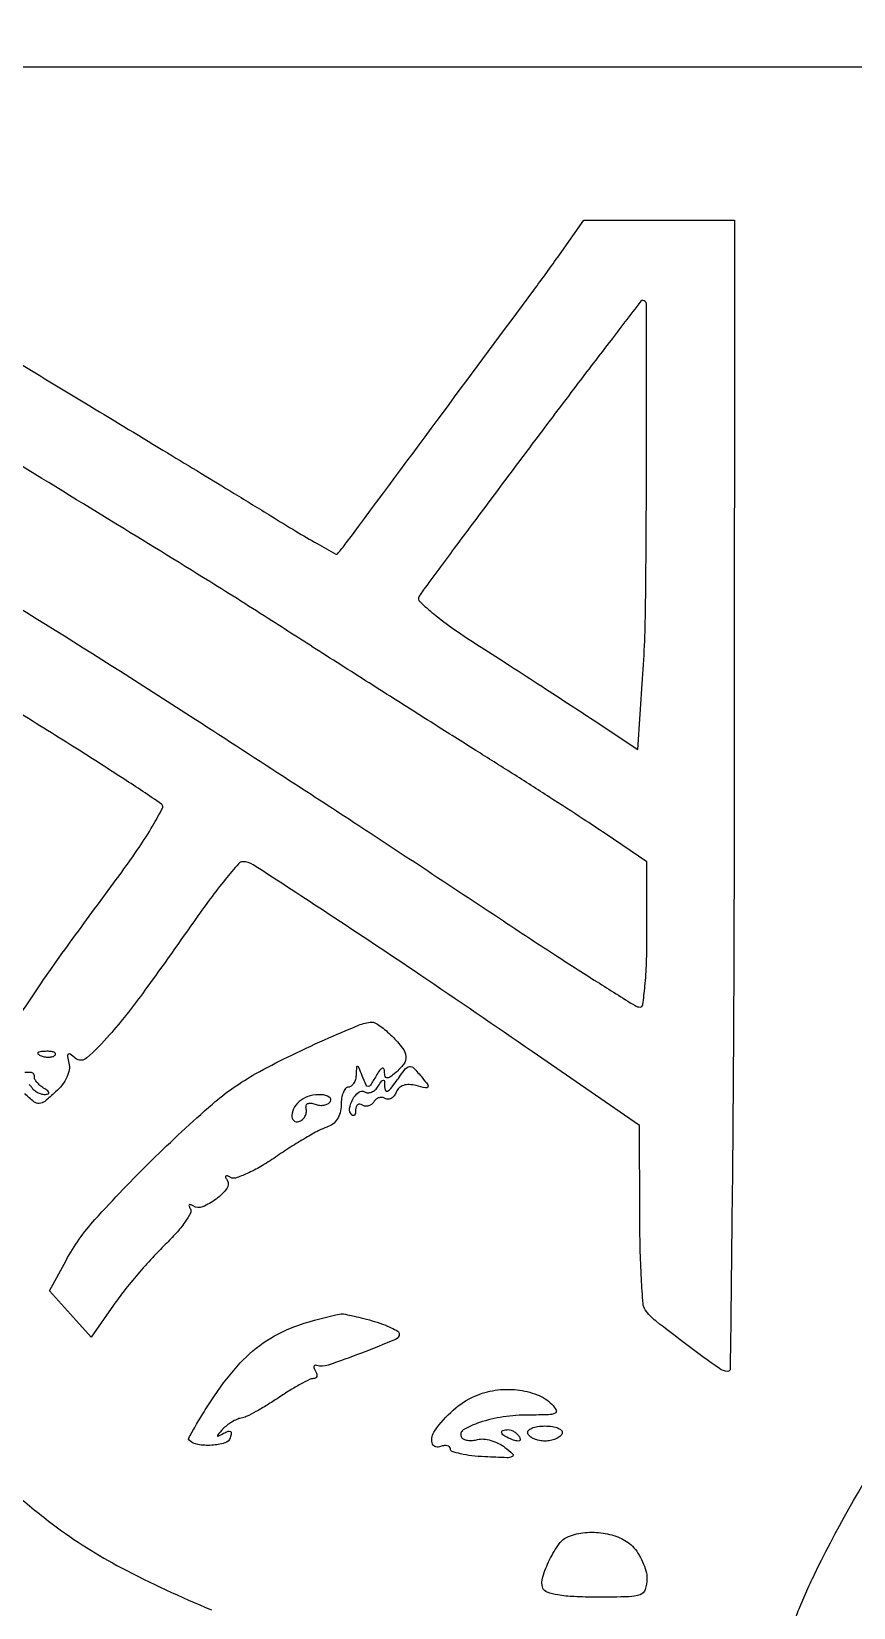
# Model space of a CAD drawing. Extents: x 123 to 893, y 112 to 937.
# Drawn here: x 667.5 to 780.4, y 436.6 to 652.9 of the extents above; entities that cross this region are included whole.
import ezdxf

# ---------------------------------------------------------------- set-up
doc = ezdxf.new("R2010")
doc.units = 0

msp = doc.modelspace()

# ---------------------------------------------------------------- linework, layer by layer
for points in [[(505, 723), (505.013655, 624.25, 0.000571), (505.06234, 586.230152, 0.000921), (505.200423, 553.846875, 0.000132), (505.38367, 525.076146, 0.063888), (505.630286, 523.25, 0.077982), (506.147819, 522.083228, 0.144438), (506.926697, 521.412716, 0.088454), (508.224277, 521.08494, 0.017747), (510.616631, 521, 0.016086), (512.298042, 521.054108, 0.026141), (513.716903, 521.220312, 0.024109), (514.785852, 521.456084, 0.332777), (515.015378, 521.75, 0.004505), (515.022414, 522.362296, 0.000001), (515.095159, 551.728108, 0.000021), (515.174312, 584.257832, 0.000013), (515.265378, 622.749944), (515.5, 722.999887)], [(664.5, 608.15341, -0.000361), (675.487754, 601.527152, -0.000391), (686.175695, 595.059736, -0.000368), (695.329557, 589.501601, -0.001906), (700.374706, 586.406753, 0.003434), (703.795825, 584.322497, 0.00567), (706.717394, 582.614727, 0.001307), (709.273095, 581.168281, 0.355182), (709.504484, 581.208039, 0.019783), (710.716166, 582.711005, 0.000074), (724.044974, 600.658008, 0.000237), (736.463786, 617.401488, 0.005402), (739.975912, 622.25), (743.33904, 627), (753.689794, 627), (764.040548, 627), (763.975882, 548, -0.000963), (763.892751, 517.707411, -0.001606), (763.691744, 492.20625, -0.000104), (763.43318, 469.32995, -0.410846), (763.099411, 469, -0.157354), (761.943707, 469.372942, -0.003997), (757.459865, 472.657925, -0.006533), (753.211533, 475.910031, -0.0743), (751.765313, 477.443718, -0.133965), (751.471674, 478.270185, -0.004537), (751.241942, 481.747711, -0.008268), (751.074492, 485.894645, -0.00564), (751.015313, 490.61232), (751, 502.724639), (736.25, 512.888109, 0.001963), (720.813537, 523.435446, 0.003801), (708.375319, 531.725445, 0.001107), (697.931613, 538.538993, 0.150229), (696.5, 538.946977, 0.213049), (695.91335, 538.670487, 0.006216), (694.108772, 536.519799, 0.011474), (692.03457, 533.862259, 0.007534), (689.763904, 530.713184, -0.004983), (682.71894, 520.837032, -0.021327), (678.214706, 515.177665, -0.031481), (675.104613, 512.020073, -0.37149), (673.511624, 511.990353, 0.021156), (672.812527, 512.522271, 0.333063), (672.530842, 512.512436, 0.277012), (672.424197, 512.222451, 0.016931), (672.63571, 511.285047, -0.109347), (672.6694, 510.397687, -0.063729), (672.345919, 509.377905, -0.055318), (671.708374, 508.326221, -0.043548), (670.807035, 507.344111, -0.015359), (669.30526, 506.051987, -0.157786), (668.550649, 505.762083, -0.186184), (667.830023, 505.996384, -0.023024), (666.575035, 507.116215, -0.027408)], [(648.667778, 584.162625, -0.009418), (689.960687, 558.533515, -0.000376), (702.94097, 550.120525, -0.000965), (712.313464, 544.010114, -0.001055), (721.171874, 538.183735, -0.000535), (732.298199, 530.814918, 0.002304), (739.189304, 526.286026, 0.003635), (745.147768, 522.470632, 0.000954), (750.368239, 519.19496, 0.14053), (751.048199, 519, 0.375838), (751.43679, 519.340141, 0.009383), (751.726116, 521.866812, 0.015267), (751.933376, 525.065011, 0.008546), (752, 528.962739), (752, 538.925478), (746.25, 542.815549, 0.004483), (743.244671, 544.809712, 0.001369), (738.664062, 547.772506, 0.001371), (733.515973, 551.062481, 0.001498), (728.5, 554.227641, -0.001049), (722.770962, 557.835564, -0.000483), (715.325, 562.556653, -0.000478), (707.502664, 567.537486, -0.000663), (700.5, 572.018888, 0.00399), (691.973255, 577.396003, 0.0011), (678.478125, 585.715501, 0.001111), (663.147642, 595.073181, 0.001161)], [(665.644319, 517.551928, -0.002559), (668.58309, 521.913632, -0.005266), (670.936419, 525.291139, -0.003376), (673.932976, 529.437152, -0.000533), (679.886514, 537.540229, 0.009845), (682.268392, 540.91193, 0.016368), (684.123959, 543.854528, 0.010292), (685.482051, 546.286516, 0.380411), (685.343564, 546.856613, 0.007859), (680.182946, 550.310165, 0.002985), (672.879908, 554.971373, 0.002797), (664.415419, 560.237117, 0.002419)], [(667.180937, 508.38257, -0.070897), (667.5, 508, 0.075854), (667.824567, 507.618541, 0.054031), (668.286338, 507.298248, 0.053889), (668.807626, 507.083483, 0.074131), (669.309017, 507.015313, 0.051678), (669.771243, 507.06923, 0.398675), (669.88214, 507.2339, 0.191442), (669.730401, 507.484559, 0.020798), (669.16459, 507.877116, -0.034398), (668.659762, 508.248084, -0.042153), (668.246546, 508.66242, -0.047336), (667.972531, 509.058522, -0.162309), (667.91459, 509.361803, 0.077016), (667.909545, 509.60562, 0.100763), (667.828036, 509.81253, 0.116848), (667.683803, 509.950178, 0.133129), (667.5, 510), (666.559375, 510)], [(772.160925, 434.502428, -0.007931), (772.995869, 436.645092, -0.010151), (774.091805, 439.182315, -0.007743), (775.390193, 441.915243, -0.029787), (785.897051, 460.327103, -0.031573)], [(665.33286, 452.151835, 0.01802), (670.5, 447.948486, 0.041329), (679.834443, 442.040754, 0.022212), (692.186988, 436.267183, 0.01438)]]:
    msp.add_lwpolyline(points, format="xyb")
msp.add_lwpolyline([(893, 648), (708.992598, 648), (524.985196, 648)])
for points in [[(736.211601, 596.25, 0.000513), (730.480523, 588.599333, 0.000791), (725.543222, 581.972367, 0.00024), (721.267479, 576.208597, 0.02445), (720.713582, 575.379333, 0.351797), (720.813305, 574.6536, 0.017768), (722.732066, 572.96337, 0.020234), (725.502949, 570.873647, 0.009409), (729.253475, 568.379333, -0.001022), (733.229443, 565.830224, -0.000785), (737.561837, 563.030465, -0.000793), (741.605775, 560.398991, -0.001887), (744.601761, 558.426505), (750.738404, 554.35301), (751.40667, 564.055755, 0.014492), (751.820798, 574.460088, 0.002635), (751.927562, 593.767441, 0.000266), (751.921643, 615.498926, 0.413978), (751.420166, 616, 0.232522), (751.17174, 615.877867, 0.000183), (746.794953, 610.198437, 0.001907), (741.923737, 603.82247, 0.001159)], [(717, 515, -0.031147), (718.430251, 513.37952, -0.141223), (718.89311, 512.221541, -0.185147), (718.607844, 511.176505, -0.061438), (717.5, 510, -0.018617), (716.699879, 509.384778, -0.177175), (716.290544, 509.272568, -0.325209), (716.051835, 509.478576, -0.051998), (715.969591, 510.127555, 0.114813), (715.867339, 510.526713, 0.40977), (715.640713, 510.600206, 0.123962), (715.284269, 510.293291, 0.021913), (714.804815, 509.544352, -0.008409), (714.03253, 508.263078, -0.258418), (713.717673, 508.088703, -0.297334), (713.43325, 508.274243, -0.010479), (712.905509, 509.544352, 0.004862), (712.444028, 510.691178, 0.238653), (712.26303, 510.846738, 0.464041), (712.127497, 510.748434, 0.008549), (712.070285, 509.75, -0.054897), (711.969234, 509.080593, -0.072474), (711.726896, 508.514063, -0.090029), (711.387084, 508.13318, -0.16722), (711, 508, 0.222134), (710.617227, 507.821119, 0.076758), (710.29375, 507.28542, 0.058372), (710.073178, 506.498878, 0.03922), (710, 505.567388, -0.061148), (709.868969, 504.499957, -0.082356), (709.482805, 503.608123, -0.088699), (708.856935, 502.936167, -0.084356), (708.026453, 502.508396, 0.046135), (706.957549, 502.057056, 0.009191), (705.14657, 501.043782, 0.009652), (703.075521, 499.780254, 0.008859), (700.993959, 498.402074, -0.01837), (698.974332, 497.119466, -0.026391), (697.091486, 496.148063, -0.024778), (695.525717, 495.533562, -0.223099), (694.812998, 495.615574, 0.032547), (694.390734, 495.839993, 0.292979), (694.193036, 495.810806, 0.326506), (694.151369, 495.627085, 0.03637), (694.362221, 495.222931, -0.310558), (694.307045, 494.089793, -0.068632), (692.852367, 492.642473, -0.065003), (690.990723, 491.586454, -0.239355), (689.682524, 491.696211, 0.041371), (689.335963, 491.872636, 0.302384), (689.162344, 491.837604, 0.301919), (689.127477, 491.663799, 0.041304), (689.304075, 491.317014, -0.269282), (689.320635, 490.714753, -0.028198), (688.547134, 489.467113, -0.028878), (687.374032, 487.983641, -0.018986), (685.866319, 486.412505, 0.014788), (684.09234, 484.594695, 0.00905), (682.104259, 482.353058, 0.009069), (680.214366, 480.059889, 0.015915), (678.747732, 478.087268), (675.679994, 473.674536), (672.827358, 476.86719), (669.974723, 480.059843), (672.237361, 484.226221, -0.059376), (676.207948, 489.833854, -0.014731), (684.008857, 497.972817, -0.015075), (692.324658, 505.673223, -0.052806), (698.297541, 509.859625, -0.012682), (702.714252, 512.161559, -0.009271), (707.726664, 514.50021, -0.006258), (712.402553, 516.507483, -0.08027), (714.25, 516.945469, -0.150386), (714.656707, 516.851975, -0.022807), (715.367188, 516.396481, -0.023831), (716.179283, 515.76183, -0.018599)], [(668.8125, 512.316886, 0.051402), (669.359369, 512.160852, 0.05415), (669.916927, 512.123424, 0.060344), (670.402231, 512.202593, 0.126455), (670.729167, 512.395833, 0.296942), (670.77538, 512.614691, 0.208169), (670.592839, 512.799335, 0.077125), (670.112848, 512.910055, 0.028489), (669.416667, 512.921053, 0.018894), (668.670344, 512.862007, 0.168741), (668.37858, 512.720685, 0.470617), (668.395823, 512.538436, 0.054073)], [(721.127555, 509.326585, -0.011473), (721.905493, 508.332378, -0.329433), (721.906885, 508.025977, -0.295853), (721.605361, 507.911251, -0.010093), (720.314583, 508.216077, 0.051392), (719.349857, 508.361289, 0.090356), (718.55293, 508.254248, 0.111236), (717.956321, 507.900422, 0.11235), (717.571646, 507.32611, -0.069551), (717.288387, 506.814061, -0.099868), (716.90237, 506.470303, -0.123625), (716.477138, 506.346884, -0.148592), (716.076161, 506.45293, 0.109301), (715.669392, 506.594917, 0.09981), (715.226253, 506.559005, 0.095232), (714.814912, 506.350206, 0.089643), (714.5, 506, -0.088941), (714.185645, 505.649431, -0.094986), (713.775821, 505.439712, -0.099917), (713.334982, 505.402413, -0.110145), (712.930902, 505.542705, 0.110306), (712.576421, 505.66565, 0.182985), (712.273452, 505.588987, 0.160128), (712.069898, 505.317541, 0.081648), (712, 504.89235, -0.041279), (711.963985, 504.456857, -0.119482), (711.846211, 504.180501, -0.254003), (711.673776, 504.100872, -0.182106), (711.476461, 504.190205, -0.236864), (711.180705, 505.081955, -0.089317), (711.60991, 506.363907, -0.100828), (712.419382, 507.320639, -0.315147), (713.216588, 507.366141, 0.136077), (713.667842, 507.234874, 0.099029), (714.184205, 507.331412, 0.085546), (714.687344, 507.641911, 0.070767), (715.096491, 508.121885, -0.011227), (715.590869, 508.864965, -0.273304), (715.808126, 508.964, -0.363001), (715.952193, 508.81498, -0.015422), (715.984687, 508.027494, 0.124947), (716.107053, 507.565661, 0.396037), (716.38464, 507.477044, 0.1112), (716.852704, 507.845321, 0.017914), (717.556704, 508.777494, -0.010567), (718.819406, 510.50154, -0.193601), (719.392613, 510.841288, -0.246492), (719.968251, 510.64362, -0.017444)], [(704.5, 506.234687, 0.096581), (703.628258, 505.28875, 0.114774), (703.243085, 504.139892, 0.234614), (703.518691, 503.420692, 0.280714), (704.21875, 503.28125, 0.089608), (704.68604, 503.554708, 0.085021), (705.038183, 503.978811, 0.087205), (705.222848, 504.485719, 0.101456), (705.209106, 504.997681, -0.108415), (705.203093, 505.457752, -0.219895), (705.41343, 505.742737, -0.161277), (705.831232, 505.819748, -0.057284), (706.427081, 505.666355, 0.064906), (707.048075, 505.516507, 0.071354), (707.666338, 505.538352, 0.080657), (708.187474, 505.721966, 0.130103), (708.526992, 506.043674, 0.422995), (708.373155, 506.654375, 0.119638), (707.323191, 506.962607, 0.070156), (705.759658, 506.817275, 0.100552)], [(714.25, 475.947419, -0.017528), (715.686893, 475.493566, -0.026469), (716.898438, 474.989997, -0.024502), (717.80265, 474.500899, -0.262268), (718, 474.15054, -0.303931), (717.477733, 473.37072, -0.006026), (712.810671, 471.514711, -0.008496), (708.208575, 469.837616, -0.156656), (706.67567, 469.80437, 0.130809), (706.416151, 469.811887, 0.281978), (706.279533, 469.676502, 0.153314), (706.297094, 469.402533, 0.046359), (706.484687, 469.024777, -0.067099), (706.659689, 468.632454, -0.140374), (706.661894, 468.301028, -0.190886), (706.496373, 468.083072, -0.136859), (706.198564, 468, 0.114951), (705.648659, 467.871883, 0.010905), (704.414555, 467.230017, 0.013482), (702.962953, 466.382667, 0.010224), (701.416513, 465.378782, -0.011083), (699.843313, 464.361363, -0.013094), (698.310482, 463.472056, -0.011989), (696.986336, 462.790161, -0.076611), (696.266843, 462.568659, 0.067223), (695.684867, 462.401326, 0.032238), (694.993623, 462.042624, 0.031243), (694.3091, 461.568678, 0.038734), (693.739877, 461.043173, 0.004258), (693.062348, 460.300208, 0.249905), (693.019985, 460.127898, 0.487238), (693.130984, 460.078952, 0.006578), (693.879732, 460.492491, -0.036419), (694.485804, 460.781502, -0.244475), (694.806817, 460.746896, -0.289241), (694.927606, 460.476959, -0.046435), (694.786779, 459.889196, -0.244118), (694.033094, 459.16716, -0.056008), (692.240329, 458.853539, -0.055387), (690.331314, 458.947878, -0.152407), (689.138504, 459.54261, -0.338818), (689.093951, 459.83263, -0.00471), (690.017511, 461.482376, -0.010861), (691.184087, 463.421943, -0.00666), (692.638504, 465.658723, -0.038013), (696.162387, 470.144822, -0.063757), (699.818183, 473.23421, -0.061974), (704.209618, 475.358181, -0.033888), (710, 476.892062, -0.097997), (710.342013, 476.890637, -0.004794), (711.454687, 476.654496, -0.007626), (712.777025, 476.339344, -0.005418)], [(738.950893, 464.477679, -0.073947), (739.535865, 463.688337, -0.430801), (739.388949, 463.25, -0.102113), (738.478107, 463.036417, -0.006702), (735.761339, 463, 0.036867), (732.264551, 462.741817, 0.043029), (729.025644, 461.971803, 0.053636), (726.779756, 460.951077, 0.420033), (726.532353, 459.947652, 0.158938), (726.83825, 459.68896, 0.062515), (727.377805, 459.544343, 0.053533), (728.047082, 459.52423, 0.044292), (728.750996, 459.641766, -0.088316), (729.565702, 459.705278, -0.045477), (730.57373, 459.51218, -0.043298), (731.605452, 459.115925, -0.050202), (732.5, 458.563082, -0.027707), (733.557011, 457.655874, -0.525468), (733.497886, 457.292988, -0.119359), (732.76068, 457.140426, -0.003979), (729.754938, 457.265195, -0.016932), (727.935781, 457.417091, -0.027197), (726.402287, 457.682767, -0.025714), (725.255191, 458.009323, -0.3193), (725.004938, 458.356989, 0.210778), (724.880345, 458.635062, 0.138181), (724.560825, 458.793153, 0.089104), (724.075032, 458.796604, 0.048982), (723.5, 458.638374, -0.463316), (722.515765, 459.177774, -0.206043), (722.860233, 460.837125, -0.059244), (725.413443, 463.693385, -0.07566), (728.378302, 465.602062, -0.070071), (731.154749, 466.403556, -0.061847), (734.168808, 466.456567, -0.065345), (736.928722, 465.791528, -0.104992)], [(734.492921, 460.011454, -0.1144), (734.606889, 459.674071, -0.32948), (734.487528, 459.474315, -0.155351), (734.131719, 459.443138, -0.036408), (733.551938, 459.618443, -0.029964), (732.48003, 460.105273, -0.168622), (732.057392, 460.558518, -0.444011), (732.201747, 460.882327, -0.079093), (732.940983, 461, -0.088797), (733.34605, 460.927491, -0.053277), (733.78502, 460.709615, -0.051183), (734.189428, 460.389589, -0.061454)], [(740.347922, 460.464286, -0.136374), (740.054014, 460.067456, -0.061777), (739.494275, 459.732813, -0.054548), (738.775567, 459.505396, -0.049407), (738, 459.428571, -0.049407), (737.224433, 459.505396, -0.054548), (736.505725, 459.732813, -0.061777), (735.945986, 460.067456, -0.136374), (735.652078, 460.464286, -0.276576), (735.720976, 460.857971, -0.111063), (736.177836, 461.195759, -0.067666), (736.97592, 461.425526, -0.036314), (738, 461.5, -0.036314), (739.02408, 461.425526, -0.067666), (739.822164, 461.195759, -0.111063), (740.279024, 460.857971, -0.276576)], [(750, 445, -0.053359), (750.765647, 444.050827, -0.038504), (751.4125, 442.853125, -0.03911), (751.854738, 441.603108, -0.065559), (752, 440.5, -0.082231), (751.760932, 439.056187, -0.227764), (751.058333, 438.340361, -0.081171), (749.508572, 438.050584, -0.005715), (745.083333, 438, -0.011704), (741.992492, 438.072359, -0.030348), (739.77812, 438.311306, -0.040382), (738.287925, 438.690054, -0.228448), (737.720539, 439.25, -0.162358), (737.688726, 440.771613, -0.039779), (738.631837, 443.129315, -0.04029), (739.950014, 445.32553, -0.142749), (741.22896, 446.330706, -0.073111), (743.498451, 446.877833, -0.060366), (745.988366, 446.803157, -0.062582), (748.290013, 446.152336, -0.096505)]]:
    msp.add_lwpolyline(points, format="xyb", close=True)

doc.saveas('drawing.dxf')
